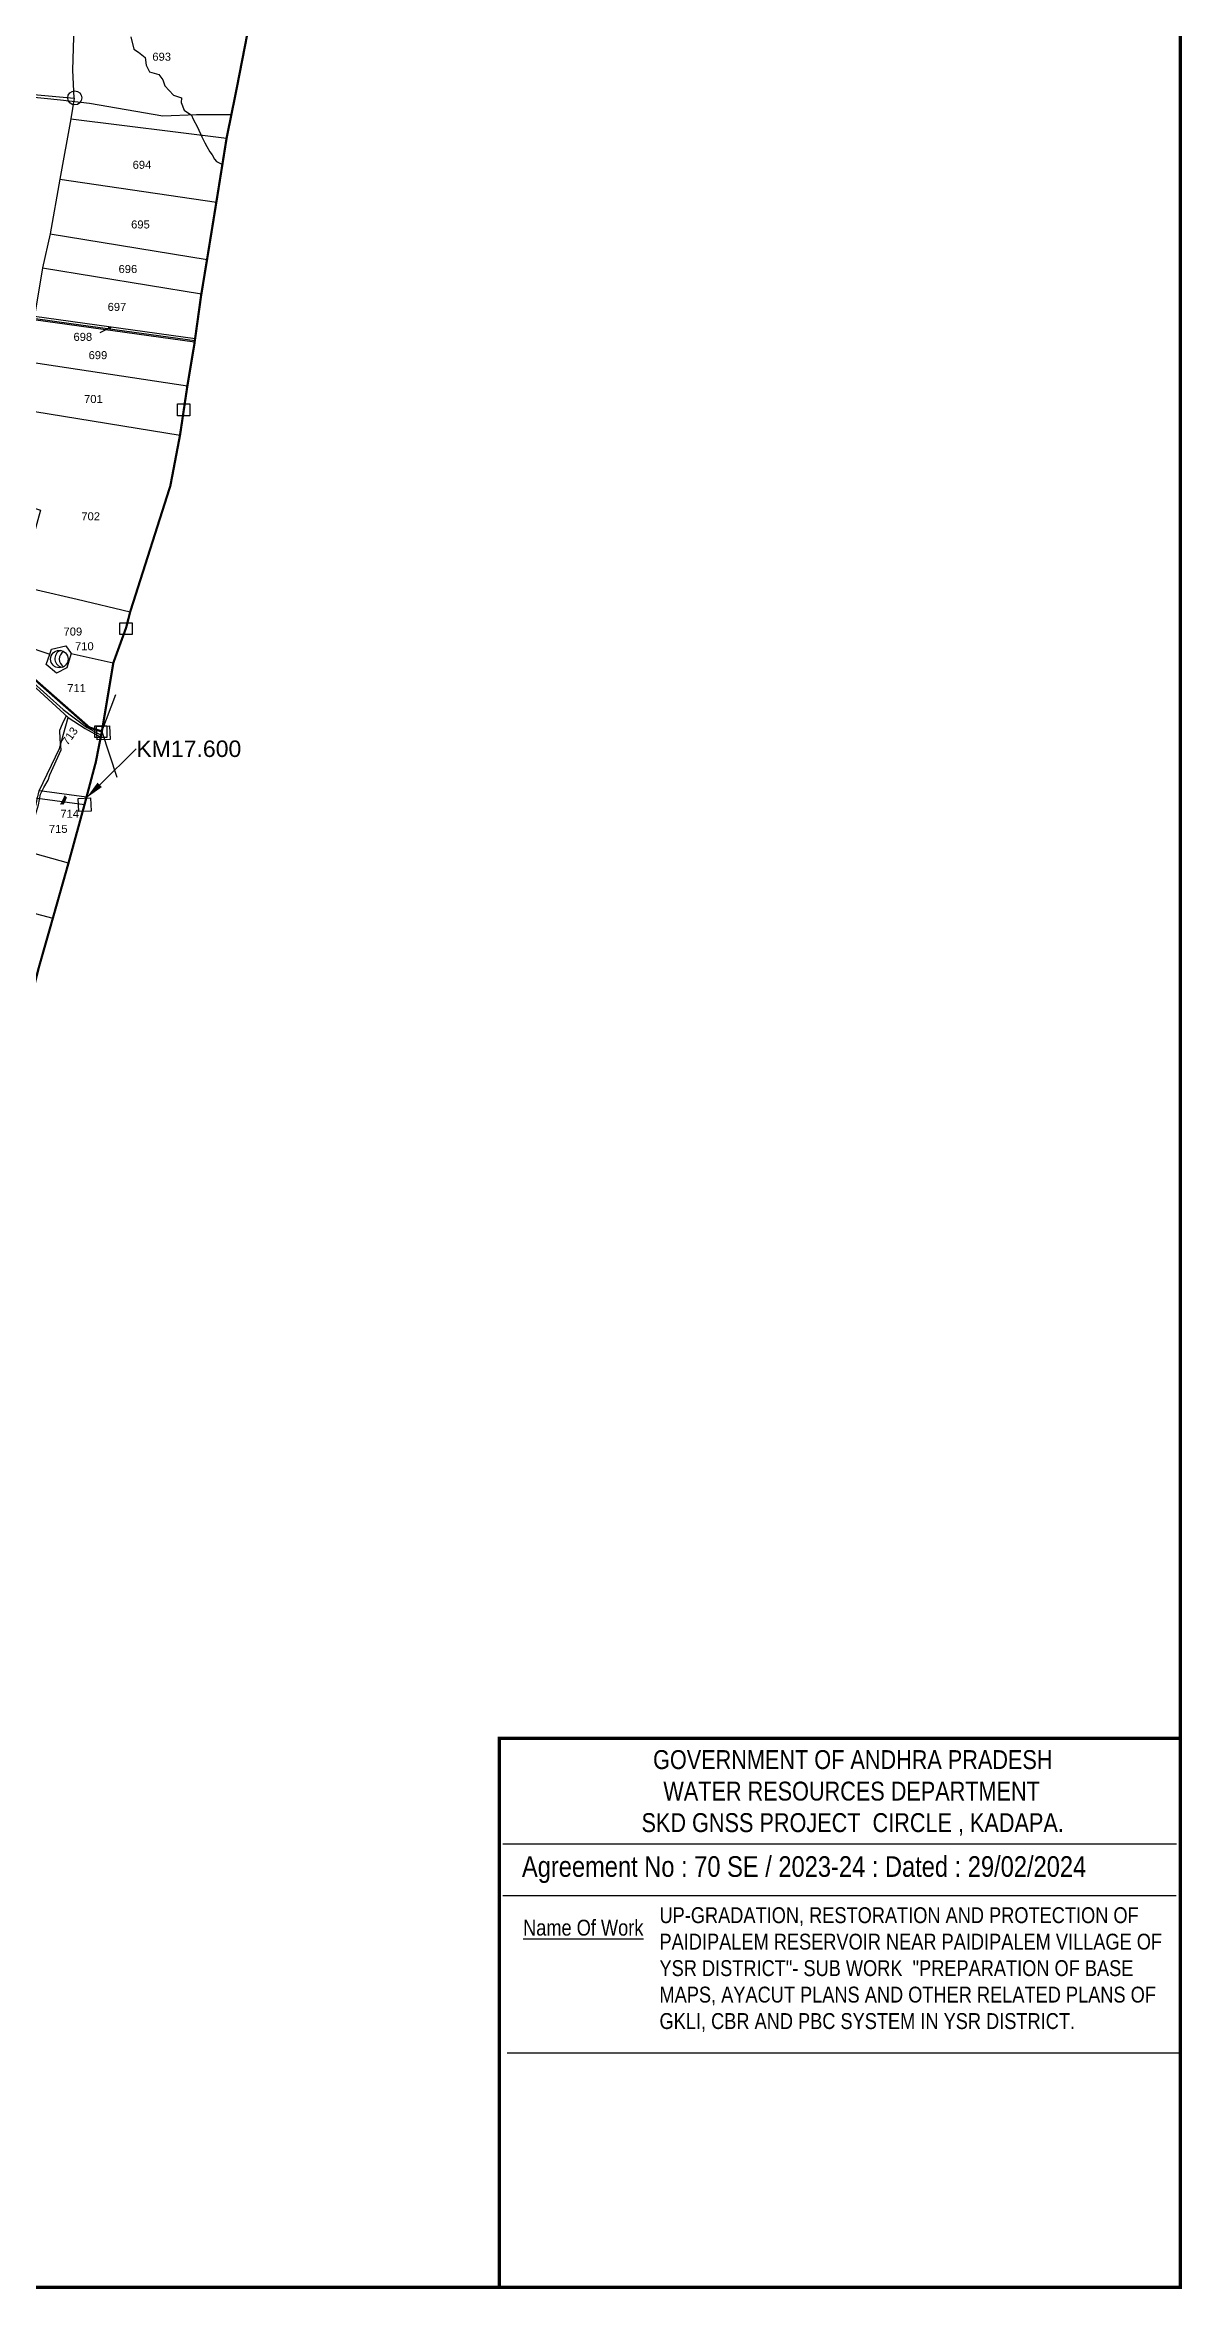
# Model space of a CAD drawing. Header units: millimetres. Extents: x 194974 to 225661, y 1604136 to 1614862.
# Drawn here: x 199803 to 202218, y 1604136 to 1608904 of the extents above; entities that cross this region are included whole.
import ezdxf
from ezdxf import colors
from ezdxf.entities.mleader import LeaderData, LeaderLine
from ezdxf.math import Vec2, Vec3

# ---------------------------------------------------------------- set-up
doc = ezdxf.new("R2010")
doc.units = ezdxf.units.MM
doc.header["$LTSCALE"] = 15
for name, color, linetype in [('BOUNDRY STONES', 240, 'Continuous'), ('FRAME 025', 7, 'Continuous'), ('PLOTS', 7, 'Continuous'), ('PLOTS NO', 7, 'Continuous'), ('ROADS', 1, 'Continuous'), ('STREAMS', 4, 'Continuous'), ('TITLEBLOCK', 7, 'Continuous'), ('VILLAGE BOUNDRY', 5, 'Continuous'), ('VILLAGE STONES', 240, 'Continuous'), ('wells', 7, 'Continuous')]:
    doc.layers.add(name, color=color, linetype=linetype)
doc.styles.add('ARIALN', font='ARIALN.TTF')
doc.styles.get("Standard").update_dxf_attribs({"font": 'arial.ttf'})

# ---------------------------------------------------------------- blocks, each defined once
blk = doc.blocks.new('DROP')
h = blk.add_hatch()
h.set_pattern_fill('ANSI31', color=1, scale=10, angle=45)
h.set_pattern_definition([(90, (-324.4107, -25.7687), (-1.25, 0), [])])
h.paths.add_polyline_path([(-9.9, -4.3), (-13.8, 4.1), (13.8, 4.1), (10.2, -4.3)])

msp = doc.modelspace()

# ---------------------------------------------------------------- linework, layer by layer
at = {"color": 5, "const_width": 7}
for points in [[(194977.8, 1613773.1), (202214.5, 1613773.1), (202214.5, 1604139.6), (194977.8, 1604139.6)], [(200767.9, 1605306.2), (202214.5, 1605306.2), (202214.5, 1604139.6), (200767.9, 1604139.6)]]:
    msp.add_lwpolyline(points, close=True, dxfattribs=at)
at = {"layer": 'BOUNDRY STONES', "color": 1}
for points in [[(200084.8, 1608140.7), (200110.9, 1608140.7), (200110.9, 1608115.7), (200084.8, 1608115.7)], [(199962, 1607675.7), (199988.1, 1607675.7), (199988.1, 1607650.8), (199962, 1607650.8)], [(199908.7, 1607457.3), (199934.8, 1607457.2), (199934.8, 1607432.3), (199908.7, 1607432.3)], [(199912.8, 1607455.6), (199940.3, 1607456.9), (199941.6, 1607428.3), (199914.1, 1607427)], [(199873.9, 1607302.7), (199899.8, 1607303.9), (199901.1, 1607276), (199875.2, 1607274.8)]]:
    msp.add_lwpolyline(points, close=True, dxfattribs=at)
for points in [[(199924, 1607445.1), (199953.3, 1607523.8)], [(199924, 1607445.1), (199956, 1607347.9)]]:
    msp.add_lwpolyline(points, dxfattribs=at)
at = {"layer": 'FRAME 025', "lineweight": -3}
for points in [[(200775.8, 1605082.3), (202206.3, 1605082.3)], [(200775.2, 1604971.9), (202205.7, 1604971.9)], [(200784.4, 1604638.2), (202214.9, 1604638.2)]]:
    msp.add_lwpolyline(points, dxfattribs=at)
at = {"layer": 'PLOTS'}
for points in [[(199725.2, 1608803.2), (199865.2, 1608790.2), (199862.4, 1608850), (199866.9, 1608989.2), (199868.7, 1609045.4), (199856, 1609055.1)], [(199857.8, 1608746.3), (199834.7, 1608618), (200167.1, 1608569.4)], [(199865.2, 1608790.2), (199857.8, 1608746.3), (200188.9, 1608705.7)], [(200120.9, 1608271.7), (199778.6, 1608319.3), (199628.9, 1608340.1), (199516.9, 1608355.7), (199458.9, 1608363.8), (199335.6, 1608382.6), (199305.7, 1608387.2), (199171.2, 1608430), (199078.3, 1608464.5), (199055.3, 1608471.7), (198966.9, 1608499.4), (198857.3, 1608527.9), (198725.7, 1608562.1), (198660, 1608586.1), (198532.6, 1608608.5), (198393.1, 1608632.9), (198323.5, 1608650.9), (198130.1, 1608680.2), (198050.8, 1608644)], [(199834.7, 1608618), (199814.4, 1608502.2), (200147.3, 1608447.5)], [(198125.6, 1608592.3), (198189.9, 1608555.1), (198314, 1608491.6), (198435.1, 1608429.7), (198561.7, 1608380.4), (198669.2, 1608331.8), (198729.5, 1608304.5), (198843.6, 1608229.8), (198903.3, 1608190.7), (198982.1, 1608139.1), (199086.5, 1608070.8), (199198.1, 1607992.9), (199270, 1607942.8), (199366.8, 1607885.3), (199453.3, 1607827.9), (199524.5, 1607780.7), (199590.6, 1607723.8), (199685.3, 1607642.4), (199713.2, 1607618.4), (199734.4, 1607600.2), (199775.7, 1607544.7), (199852.4, 1607474.5), (199888.5, 1607451.1), (199921.5, 1607432.8)], [(199814.4, 1608502.2), (199798.2, 1608430.1), (200135.3, 1608374.7)], [(199798.2, 1608430.1), (199780.9, 1608327.3), (200122.1, 1608279.9)], [(199780.9, 1608327.3), (199779.8, 1608319.2), (199755.2, 1608232.2), (200105.6, 1608179.4)], [(199755.2, 1608232.2), (199711.2, 1608075.4), (199681.6, 1607969.9), (199750.2, 1607952.3), (199772, 1608051), (199781.4, 1608124.8), (200090, 1608074.8)], [(199750.2, 1607952.3), (199750.5, 1607929.1), (199793.6, 1607914.8), (199753.3, 1607768.4), (199749.9, 1607756.1), (199785.8, 1607745.8), (199871.3, 1607725.8), (199984.1, 1607699.1)], [(199759.2, 1607627.8), (199813.4, 1607608.9), (199817.2, 1607619.7), (199847.4, 1607627.1), (199858.6, 1607611), (199849.8, 1607580.1), (199827.4, 1607569.2), (199805.7, 1607587.1), (199813.4, 1607608.9)], [(199858.6, 1607611), (199948.3, 1607590.7)], [(199853, 1607165.2), (199764.8, 1607190.1), (199768.3, 1607202.5), (199755.6, 1607206.1), (199753.7, 1607229.9), (199773.7, 1607242.1), (199787.6, 1607303.5), (199791.1, 1607319.1), (199834.1, 1607409), (199852.4, 1607474.5)], [(199791.5, 1607319.9), (199891.6, 1607306.4)], [(199690.3, 1607309.2), (199787.6, 1607303.5), (199887.1, 1607289.6)], [(199510.3, 1606992.4), (199652.2, 1606965.8), (199654.9, 1606980.2), (199674.8, 1607086.5), (199819.9, 1607048.4)]]:
    msp.add_lwpolyline(points, dxfattribs=at)
at = {"layer": 'PLOTS NO'}
for points in [[(199942.1, 1608303.2), (199919.6, 1608291.9)], [(199937.6, 1608303.6), (199942.1, 1608303.2), (199940.6, 1608297.8)]]:
    msp.add_lwpolyline(points, dxfattribs=at)
msp.add_circle((199866.4, 1608790.9), 14.9, dxfattribs=at)
at = {"layer": 'ROADS', "color": 1}
msp.add_lwpolyline([(198689.2, 1608578.3), (198709.4, 1608588.8), (198753.3, 1608595.7), (198800, 1608611.5), (198902.5, 1608636.8), (198952.8, 1608654.3), (199009.5, 1608670.1), (199065.5, 1608691.3), (199124.1, 1608717.4), (199204.4, 1608742.3), (199280, 1608759.5), (199383.6, 1608769.9), (199474.3, 1608785.4), (199590.1, 1608796.5), (199669.7, 1608795.8), (199759.7, 1608794.9), (199836, 1608786.6), (199897.8, 1608779.8), (200053.2, 1608752.6), (200125, 1608755.6), (200199.1, 1608755.8)], dxfattribs=at)
at = {"layer": 'ROADS'}
for points in [[(200121.3, 1608274.6), (199858.6, 1608311.2), (199630.7, 1608343), (199406.8, 1608376.4), (199311.1, 1608391.9), (199166.9, 1608435), (199005.2, 1608493), (198811.4, 1608544.1), (198718.3, 1608567.4), (198660.1, 1608589.2), (198581, 1608604.6), (198476, 1608625), (198369, 1608644.2), (198333.7, 1608650.5), (198272.1, 1608661.6), (198189.6, 1608676.4), (198137.6, 1608683.6), (198118.4, 1608682.8), (198040.3, 1608648.7)], [(199772.3, 1607553.9), (199841.5, 1607491.8), (199891.6, 1607454.4), (199922.4, 1607437.1)]]:
    msp.add_lwpolyline(points, dxfattribs=at)
at = {"layer": 'STREAMS', "color": 4}
msp.add_lwpolyline([(199985.4, 1608920.9), (199992.1, 1608894.3), (200002, 1608888), (200015.8, 1608876.7), (200017.9, 1608860.2), (200025.3, 1608846.1), (200045, 1608840.8), (200053.1, 1608829.5), (200058, 1608816.8), (200076.4, 1608796.9), (200093.3, 1608791.3), (200092.2, 1608781.1), (200098.6, 1608765.2), (200114.4, 1608754.3), (200118, 1608745.9), (200127.1, 1608728.6), (200136, 1608707.9), (200142.7, 1608695.6), (200147.2, 1608687.5), (200153.6, 1608676.6), (200158.2, 1608670.3), (200163.1, 1608661.1), (200167.3, 1608655.8), (200180, 1608649.1)], dxfattribs=at)
at = {"layer": 'STREAMS'}
msp.add_lwpolyline([(199779.6, 1607241.5), (199781.2, 1607260.6), (199789.3, 1607289.4), (199793.6, 1607311.7), (199800.8, 1607326.2), (199809.6, 1607341.3), (199813.8, 1607353.1), (199837.2, 1607406.1), (199835.1, 1607428.6), (199834.8, 1607448), (199840.5, 1607461.4), (199848.6, 1607479.2)], dxfattribs=at)
at = {"layer": 'VILLAGE BOUNDRY'}
msp.add_lwpolyline([(200359.8, 1609596, 4.72, 4.72, 0), (200343.9, 1609539.5, 4.72, 4.72, 0), (200348.2, 1609462.8, 4.72, 4.72, 0), (200343, 1609420.3, 4.72, 4.72, 0), (200336.2, 1609384.8, 4.72, 4.72, 0), (200301, 1609241.6, 4.72, 4.72, 0), (200276.3, 1609134.7, 4.72, 4.72, 0), (200261, 1609064.6, 4.72, 4.72, 0), (200244.9, 1608988.6, 4.72, 4.72, 0), (200209.3, 1608806, 4.72, 4.72, 0), (200188.9, 1608705.7, 4.72, 4.72, 0), (200167.1, 1608569.4, 4.72, 4.72, 0), (200147.2, 1608446.8, 4.72, 4.72, 0), (200134.7, 1608370.9, 4.72, 4.72, 0), (200120.2, 1608266.7, 4.72, 4.72, 0), (200105.6, 1608179.4, 4.72, 4.72, 0), (200097.5, 1608125.2, 4.72, 4.72, 0), (200090, 1608074.8, 4.72, 4.72, 0), (200069.4, 1607966.8, 4.72, 4.72, 0), (199984.1, 1607699.1, 4.72, 4.72, 0), (199975.6, 1607665.9, 4.72, 4.72, 0), (199948.3, 1607590.7, 4.72, 4.72, 0), (199924, 1607445.1, 0, 0, 0)], format="xyseb", dxfattribs=at)
at = {"layer": 'VILLAGE BOUNDRY', "const_width": 4.72}
for points in [[(200244.9, 1608988.6), (200209.3, 1608806), (200188.9, 1608705.7), (200167.1, 1608569.4), (200147.2, 1608446.8), (200134.7, 1608370.9), (200120.2, 1608266.7), (200105.6, 1608179.4), (200097.5, 1608125.2), (200090, 1608074.8), (200069.4, 1607966.8), (199984.1, 1607699.1), (199975.6, 1607665.9), (199948.3, 1607590.7), (199924, 1607445.1), (199897.2, 1607453.6), (199774, 1607562.1)], [(199614.6, 1606162.2), (199614.6, 1606162.2), (199614.6, 1606162.2), (199649, 1606330.2), (199693.8, 1606536.2), (199741.9, 1606749.1), (199789.8, 1606942.7), (199819.9, 1607048.4), (199853, 1607165.2), (199887.1, 1607289.6), (199910.9, 1607379.1), (199924, 1607445.1), (199922.4, 1607446.1)], [(199922.4, 1607446.1), (199924, 1607445.1), (199910.9, 1607379.1), (199887.1, 1607289.6), (199853, 1607165.2), (199819.9, 1607048.4), (199789.8, 1606942.7)]]:
    msp.add_lwpolyline(points, dxfattribs=at)
at = {"layer": 'wells', "color": 0}
msp.add_circle((199833.6, 1607598.7), 18.5, dxfattribs=at)
for centre, start, end in [((199842.6, 1607599.8), 111.1, 263.0652), ((199852.1, 1607598.6), 119.6497, 239.7566)]:
    msp.add_arc(centre, 18.5, start, end, dxfattribs=at)

# ---------------------------------------------------------------- block references
at = {"xscale": 0.7000000000000002, "yscale": 0.7000000000000002, "zscale": 0.7000000000000002, "rotation": 64.76230759523399}
msp.add_blockref('DROP', (199843, 1607299, 22), dxfattribs=at)

# ---------------------------------------------------------------- texts
at = {"layer": 'PLOTS NO'}
for s, p in [('693', (200031.2, 1608869.9)), ('694', (199989.3, 1608640.3)), ('695', (199986.1, 1608513.6)), ('696', (199959.4, 1608418.9)), ('697', (199936.2, 1608338.4)), ('698', (199863.7, 1608274.8)), ('699', (199895.8, 1608236)), ('701', (199886.2, 1608142.8)), ('702', (199880.4, 1607893.6)), ('709', (199842.5, 1607648.8)), ('710', (199866.9, 1607617.6)), ('711', (199850.4, 1607528.7)), ('714', (199835.8, 1607261.7)), ('715', (199811.5, 1607229.6))]:
    msp.add_text(s, height=17, dxfattribs=at).set_placement(p)
msp.add_text('713', height=17, rotation=54.7015, dxfattribs=at).set_placement((199851.3, 1607414.2))
at = {"layer": 'TITLEBLOCK', "extrusion": (0.000201441, 0.004807, 0.999988), "style": 'ARIALN'}
msp.add_text('%%UName Of Work', height=33.737, rotation=359.9999, dxfattribs=at).set_placement((200818.5, 1604868.3, 7751.5))
at = {"layer": 'TITLEBLOCK', "extrusion": (0.000201441, 0.004807, 0.999988), "attachment_point": 1, "text_direction": (1, -1e-06, -0.000201), "style": 'ARIALN'}
for s, insert, char_height, width in [('\\pi52.53709;GOVERNMENT OF ANDHRA PRADESH  \\P\\pi74.38096;WATER RESOURCES DEPARTMENT      \\P\\pi27.98156;SKD GNSS PROJECT  CIRCLE , KADAPA.', (201042, 1605281, -6.1), 40.154, 947.056), ('Agreement No : 70 SE / 2023-24 : Dated : 29/02/2024', (200816.1, 1605055.7, -8.1), 43.859, 1415.701), ('UP-GRADATION, RESTORATION AND PROTECTION OF PAIDIPALEM RESERVOIR NEAR PAIDIPALEM VILLAGE OF YSR DISTRICT"- SUB WORK  "PREPARATION OF BASE MAPS, AYACUT PLANS AND OTHER RELATED PLANS OF GKLI, CBR AND PBC SYSTEM IN YSR DISTRICT.', (201108.2, 1604947.3, -7.1), 33.7374, 1089.001)]:
    msp.add_mtext(s, dxfattribs=dict(at, insert=insert, char_height=char_height, width=width))

# ---------------------------------------------------------------- leaders
at = {"layer": 'VILLAGE STONES', "color": 1}
ml = msp.add_multileader_mtext('Standard', dxfattribs=at)
ml.set_content('KM17.600', color=1)
ml.set_leader_properties()
ml.build(insert=Vec2(0, 0))
ml.multileader.update_dxf_attribs({"dogleg_length": 0.36, "arrow_head_size": 40})
ctx = ml.context
ctx.base_point, ctx.char_height, ctx.arrow_head_size, ctx.landing_gap_size, ctx.plane_origin = Vec3(199997.1, 1607408), 35, 40, 0.09, Vec3(199821.6, 1606973.9)
notes = []
notes.append((ctx, [(0, (1, 1, 0), (199997.1, 1607408), (1, 0), 1.396927018504357e-11, [(0, [(199890.8, 1607303.5)], 0, [])])]))
ctx.mtext.insert, ctx.mtext.flow_direction = Vec3(199997.2, 1607425.8), 5
for ctx, leaders in notes:
    for number, flags, end, landing, length, lines in leaders:
        leader = LeaderData()
        leader.index, (leader.has_last_leader_line, leader.has_dogleg_vector, leader.attachment_direction) = number, flags
        leader.last_leader_point, leader.dogleg_vector, leader.dogleg_length = Vec3(end), Vec3(landing), length
        for number, points, colour, breaks in lines:
            line = LeaderLine()
            line.index, line.vertices, line.color, line.breaks = number, Vec3.list(points), colors.encode_raw_color(colour), breaks
            leader.lines.append(line)
        ctx.leaders.append(leader)

doc.saveas('drawing.dxf')
